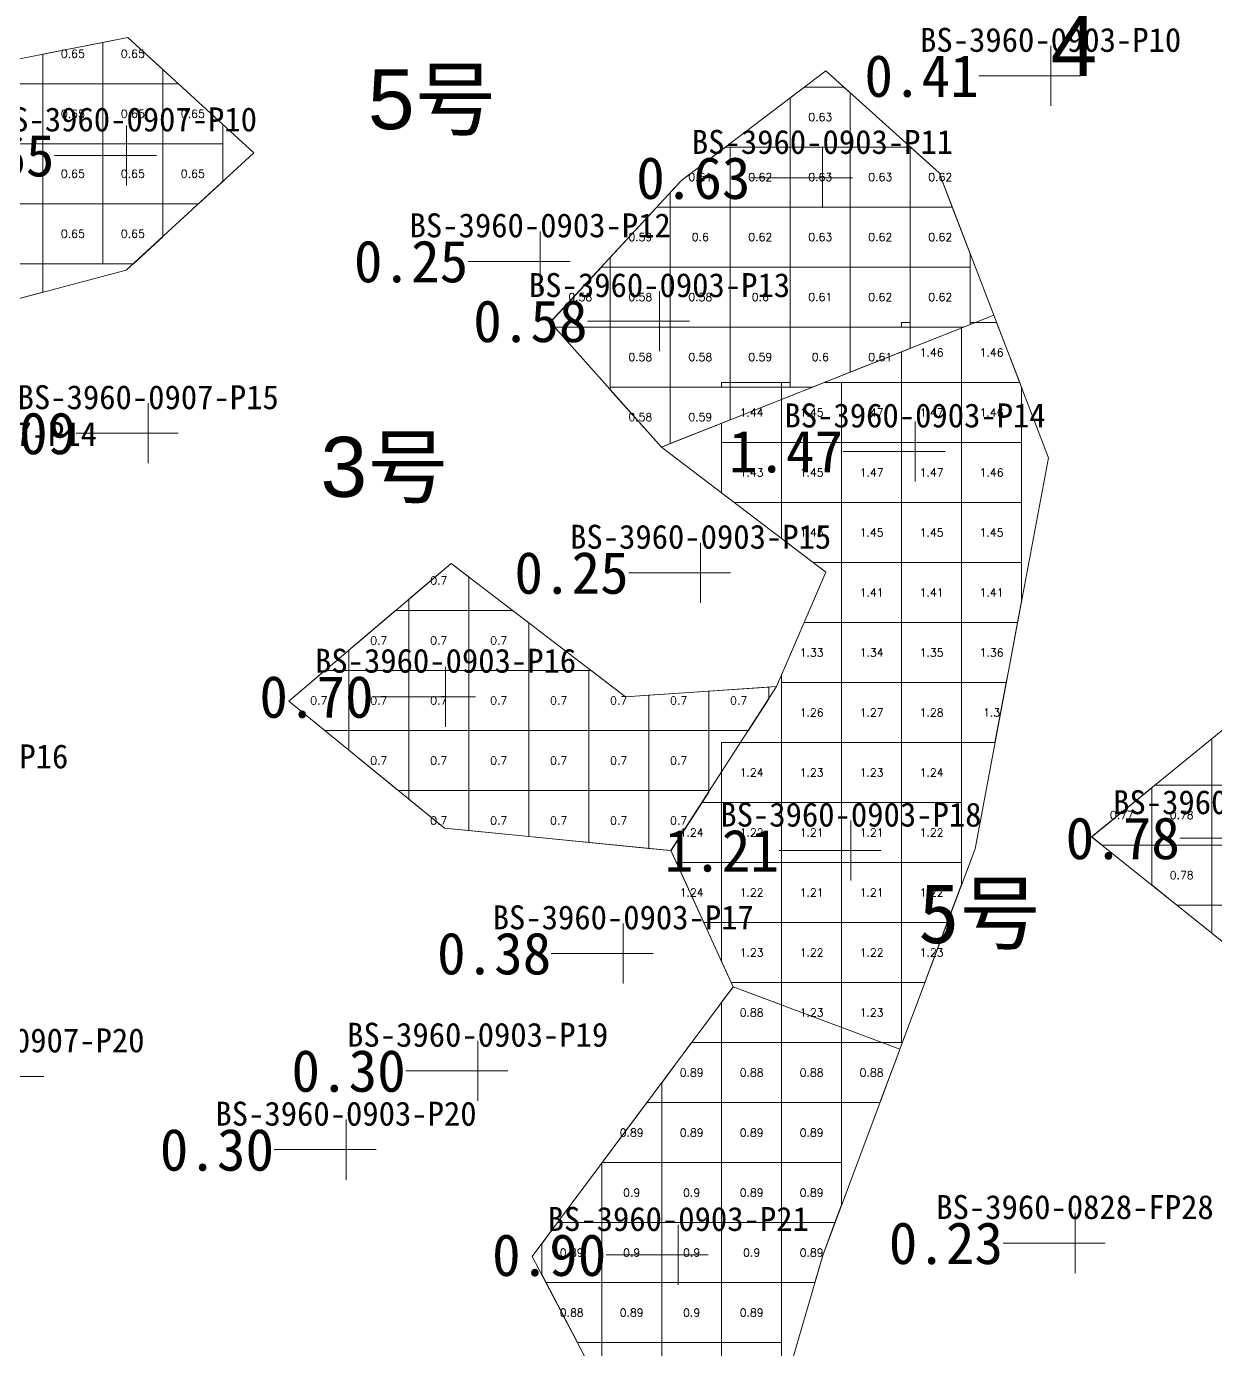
# Model space of a CAD drawing. Header units: inches. Extents: x 469941 to 470089, y 4349675 to 4349818.
# Drawn here: x 470029.56 to 470049.39, y 4349715.73 to 4349737.78 of the extents above; entities that cross this region are included whole.
import ezdxf
from ezdxf.enums import TextEntityAlignment as Align

# ---------------------------------------------------------------- set-up
doc = ezdxf.new("R2010")
doc.units = ezdxf.units.IN
doc.header["$MEASUREMENT"] = 0
for name, color, linetype, lineweight in [('0.500-1.000', 7, 'Continuous', 0), ('1.000-1.500', 7, 'Continuous', 0), ('孔口文字', 7, 'Continuous', 0), ('点', 7, 'Continuous', 0), ('爆区方格网', 7, 'Continuous', 0), ('线条', 7, 'Continuous', 0), ('钻孔', 7, 'Continuous', 0)]:
    doc.layers.add(name, color=color, linetype=linetype, lineweight=lineweight)
doc.styles.add('3dmine_textStyle_1', font='txt.shx', dxfattribs={"height": 1, "bigfont": 'gbcbig.shx'})
doc.styles.add('3dmine_textStyle_2', font='arial.ttf', dxfattribs={"height": 1})
doc.styles.add('3dmine_textStyle_3', font='宋体.ttf', dxfattribs={"height": 1})
doc.styles.add('3dmine_textStyle_4', font='simsunb.ttf', dxfattribs={"height": 1})

msp = doc.modelspace()

# ---------------------------------------------------------------- hatches: boundary and pattern name
at = {"layer": '钻孔', "linetype": 'Continuous', "lineweight": 0, "true_color": 0x808080, "extrusion": (0, 1, 0)}
for points in [[(-470047.637, 3949.696), (-470046.637, 3949.696), (-470046.637, 3960.696), (-470047.637, 3960.696)], [(-470039.127, 3949.751), (-470038.127, 3949.751), (-470038.127, 3960.751), (-470039.127, 3960.751)], [(-470032.592, 3949.655), (-470031.592, 3949.655), (-470031.592, 3960.655), (-470032.592, 3960.655)], [(-470041.802, 3949.929), (-470040.802, 3949.929), (-470040.802, 3960.929), (-470041.802, 3960.929)], [(-470040.512, 3949.94), (-470039.512, 3949.94), (-470039.512, 3960.94), (-470040.512, 3960.94)], [(-470030.354, 3950.284), (-470029.354, 3950.284), (-470029.354, 3960.284), (-470030.354, 3960.284)], [(-470038.085, 3949.699), (-470037.085, 3949.699), (-470037.085, 3960.699), (-470038.085, 3960.699)], [(-470035.89, 3949.824), (-470034.89, 3949.824), (-470034.89, 3960.824), (-470035.89, 3960.824)], [(-470048.043, 3949.508), (-470047.043, 3949.508), (-470047.043, 3960.508), (-470048.043, 3960.508)]]:
    msp.add_hatch(color=8, dxfattribs=at).paths.add_polyline_path(points, flags=0)
at = {"layer": '钻孔', "linetype": 'Continuous', "lineweight": 0, "true_color": 0x00ffff, "extrusion": (0, 1, 0)}
for points in [[(-470032.229, 3950.064), (-470031.229, 3950.064), (-470031.229, 3961.064), (-470032.229, 3961.064)], [(-470043.833, 3949.847), (-470042.833, 3949.847), (-470042.833, 3960.847), (-470043.833, 3960.847)], [(-470041.116, 3949.875), (-470040.116, 3949.875), (-470040.116, 3960.875), (-470041.116, 3960.875)], [(-470037.55, 3949.903), (-470036.55, 3949.903), (-470036.55, 3960.903), (-470037.55, 3960.903)], [(-470041.429, 3949.942), (-470040.429, 3949.942), (-470040.429, 3960.942), (-470041.429, 3960.942)]]:
    msp.add_hatch(color=4, dxfattribs=at).paths.add_polyline_path(points, flags=0)
at = {"layer": '钻孔', "linetype": 'Continuous', "lineweight": 0, "true_color": 0x0000ff, "extrusion": (0, 1, 0)}
for points in [[(-470045.377, 3949.969), (-470044.377, 3949.969), (-470044.377, 3960.969), (-470045.377, 3960.969)], [(-470044.307, 3949.734), (-470043.307, 3949.734), (-470043.307, 3960.734), (-470044.307, 3960.734)]]:
    msp.add_hatch(color=5, dxfattribs=at).paths.add_polyline_path(points, flags=0)

# ---------------------------------------------------------------- linework, layer by layer
at = {"layer": '0.500-1.000', "color": 4, "linetype": 'Continuous', "lineweight": 0, "true_color": 0x00ffff}
for points in [[(470033.355, 4349735.675), (470031.226, 4349733.718), (470028.814, 4349733.083), (470026.366, 4349736.637), (470031.254, 4349737.598), (470033.355, 4349735.675)], [(470044.776, 4349735.344), (470045.689, 4349732.969), (470043.277, 4349732.012), (470042.918, 4349731.87), (470040.148, 4349730.771), (470038.295, 4349732.851), (470040.473, 4349735.204), (470040.488, 4349735.221), (470042.888, 4349737.042), (470044.776, 4349735.344)], [(470063.26, 4349726.234), (470059.847, 4349725.264), (470055.436, 4349724.034), (470055.349, 4349724.01), (470049.988, 4349722.137), (470047.32, 4349724.278), (470049.955, 4349726.426), (470052.534, 4349726.402), (470055.225, 4349724.723), (470055.344, 4349724.648), (470056.857, 4349727.106), (470059.05, 4349729.187), (470062.048, 4349728.072), (470063.519, 4349729.254), (470063.26, 4349726.234)], [(470039.55, 4349726.611), (470042.068, 4349726.779), (470040.307, 4349724.047), (470036.529, 4349724.421), (470033.935, 4349726.538), (470036.64, 4349728.833), (470039.55, 4349726.611)], [(470044.124, 4349720.737), (470044.106, 4349720.688), (470042.836, 4349717.298), (470041.931, 4349714.192), (470041.723, 4349713.477), (470041.026, 4349711.087), (470040.684, 4349707.649), (470040.684, 4349707.649), (470040.595, 4349706.764), (470037.598, 4349704.846), (470035.784, 4349705.893), (470033.151, 4349708.835), (470035.111, 4349711.7), (470035.289, 4349711.96), (470036.397, 4349712.772), (470039.049, 4349714.69), (470039.273, 4349714.852), (470037.995, 4349717.283), (470041.344, 4349721.778), (470044.124, 4349720.737)]]:
    msp.add_lwpolyline(points, dxfattribs=at)
at = {"layer": '1.000-1.500', "color": 5, "linetype": 'Continuous', "lineweight": 0, "true_color": 0x0000ff}
msp.add_lwpolyline([(470046.602, 4349730.595), (470045.932, 4349727.037), (470045.376, 4349724.078), (470044.124, 4349720.737), (470041.344, 4349721.778), (470040.307, 4349724.047), (470042.068, 4349726.779), (470042.421, 4349727.602), (470042.887, 4349728.688), (470040.148, 4349730.771), (470045.689, 4349732.969), (470046.602, 4349730.595)], dxfattribs=at)
at = {"layer": '点', "color": 138, "linetype": 'Continuous', "lineweight": 0, "true_color": 0x004c4c}
for points, elevation in [([(470046.637, 4349736.458), (470046.637, 4349737.458)], 3960.696), ([(470047.137, 4349736.958), (470046.137, 4349736.958)], 3960.696), ([(470031.229, 4349735.132), (470031.229, 4349736.132)], 3961.064), ([(470031.729, 4349735.632), (470030.729, 4349735.632)], 3961.064), ([(470042.833, 4349734.757), (470042.833, 4349735.757)], 3960.847), ([(470043.333, 4349735.257), (470042.333, 4349735.257)], 3960.847), ([(470038.127, 4349733.367), (470038.127, 4349734.367)], 3960.751), ([(470038.627, 4349733.867), (470037.627, 4349733.867)], 3960.751), ([(470040.116, 4349732.371), (470040.116, 4349733.371)], 3960.875), ([(470040.616, 4349732.871), (470039.616, 4349732.871)], 3960.875), ([(470031.592, 4349730.503), (470031.592, 4349731.503)], 3960.655), ([(470032.092, 4349731.003), (470031.092, 4349731.003)], 3960.655), ([(470044.377, 4349730.199), (470044.377, 4349731.199)], 3960.969), ([(470044.877, 4349730.699), (470043.877, 4349730.699)], 3960.969), ([(470040.802, 4349728.177), (470040.802, 4349729.177)], 3960.929), ([(470041.302, 4349728.677), (470040.302, 4349728.677)], 3960.929), ([(470036.55, 4349726.111), (470036.55, 4349727.111)], 3960.903), ([(470037.05, 4349726.611), (470036.05, 4349726.611)], 3960.903), ([(470043.307, 4349723.547), (470043.307, 4349724.547)], 3960.734), ([(470043.807, 4349724.047), (470042.807, 4349724.047)], 3960.734), ([(470039.512, 4349721.834), (470039.512, 4349722.834)], 3960.94), ([(470040.012, 4349722.334), (470039.012, 4349722.334)], 3960.94), ([(470037.085, 4349719.878), (470037.085, 4349720.878)], 3960.699), ([(470029.854, 4349720.285), (470028.854, 4349720.285)], 3960.284), ([(470037.585, 4349720.378), (470036.585, 4349720.378)], 3960.699), ([(470034.89, 4349718.563), (470034.89, 4349719.563)], 3960.824), ([(470035.39, 4349719.063), (470034.39, 4349719.063)], 3960.824), ([(470047.043, 4349717.007), (470047.043, 4349718.007)], 3960.508), ([(470040.429, 4349716.808), (470040.429, 4349717.808)], 3960.942), ([(470047.543, 4349717.507), (470046.543, 4349717.507)], 3960.508), ([(470040.929, 4349717.308), (470039.929, 4349717.308)], 3960.942)]:
    msp.add_lwpolyline(points, dxfattribs=dict(at, elevation=elevation))
at = {"layer": '爆区方格网', "color": 4, "linetype": 'Continuous', "lineweight": 0, "true_color": 0x00ffff}
for points, elevation in [([(470030.836, 4349736.827), (470029.836, 4349736.827), (470029.836, 4349737.319), (470030.836, 4349737.516), (470030.836, 4349736.827)], 3961.064), ([(470031.836, 4349737.065), (470031.836, 4349736.827), (470030.836, 4349736.827), (470030.836, 4349737.516), (470031.254, 4349737.598), (470031.836, 4349737.065)], 3961.064), ([(470029.836, 4349735.827), (470028.836, 4349735.827), (470028.836, 4349736.827), (470029.836, 4349736.827), (470029.836, 4349735.827)], 3961.064), ([(470030.836, 4349735.827), (470029.836, 4349735.827), (470029.836, 4349736.827), (470030.836, 4349736.827), (470030.836, 4349735.827)], 3961.064), ([(470031.836, 4349735.827), (470030.836, 4349735.827), (470030.836, 4349736.827), (470031.836, 4349736.827), (470031.836, 4349735.827)], 3961.064), ([(470032.836, 4349736.149), (470032.836, 4349735.827), (470031.836, 4349735.827), (470031.836, 4349736.827), (470032.096, 4349736.827), (470032.836, 4349736.149)], 3961.064), ([(470043.296, 4349736.675), (470043.296, 4349735.772), (470042.296, 4349735.772), (470042.296, 4349736.593), (470042.532, 4349736.772), (470043.189, 4349736.772), (470043.296, 4349736.675)], 3960.875), ([(470029.836, 4349734.827), (470028.836, 4349734.827), (470028.836, 4349735.827), (470029.836, 4349735.827), (470029.836, 4349734.827)], 3961.064), ([(470030.836, 4349734.827), (470029.836, 4349734.827), (470029.836, 4349735.827), (470030.836, 4349735.827), (470030.836, 4349734.827)], 3961.064), ([(470031.836, 4349734.827), (470030.836, 4349734.827), (470030.836, 4349735.827), (470031.836, 4349735.827), (470031.836, 4349734.827)], 3961.064), ([(470032.836, 4349735.198), (470032.433, 4349734.827), (470031.836, 4349734.827), (470031.836, 4349735.827), (470032.836, 4349735.827), (470032.836, 4349735.198)], 3961.064), ([(470041.296, 4349734.772), (470040.296, 4349734.772), (470040.296, 4349735.013), (470040.473, 4349735.204), (470040.488, 4349735.221), (470041.214, 4349735.772), (470041.296, 4349735.772), (470041.296, 4349734.772)], 3960.875), ([(470042.296, 4349734.772), (470041.296, 4349734.772), (470041.296, 4349735.772), (470042.296, 4349735.772), (470042.296, 4349734.772)], 3960.875), ([(470043.296, 4349734.772), (470042.296, 4349734.772), (470042.296, 4349735.772), (470043.296, 4349735.772), (470043.296, 4349734.772)], 3960.875), ([(470044.296, 4349734.772), (470043.296, 4349734.772), (470043.296, 4349735.772), (470044.296, 4349735.772), (470044.296, 4349734.772)], 3960.875), ([(470044.776, 4349735.344), (470044.996, 4349734.772), (470044.296, 4349734.772), (470044.296, 4349735.772), (470044.301, 4349735.772), (470044.776, 4349735.344)], 3960.875), ([(470029.836, 4349733.827), (470028.836, 4349733.827), (470028.836, 4349734.827), (470029.836, 4349734.827), (470029.836, 4349733.827)], 3961.064), ([(470030.836, 4349733.827), (470029.836, 4349733.827), (470029.836, 4349734.827), (470030.836, 4349734.827), (470030.836, 4349733.827)], 3961.064), ([(470031.836, 4349734.278), (470031.345, 4349733.827), (470030.836, 4349733.827), (470030.836, 4349734.827), (470031.836, 4349734.827), (470031.836, 4349734.278)], 3961.064), ([(470040.296, 4349733.772), (470039.296, 4349733.772), (470039.296, 4349733.932), (470040.073, 4349734.772), (470040.296, 4349734.772), (470040.296, 4349733.772)], 3960.875), ([(470041.296, 4349733.772), (470040.296, 4349733.772), (470040.296, 4349734.772), (470041.296, 4349734.772), (470041.296, 4349733.772)], 3960.875), ([(470042.296, 4349733.772), (470041.296, 4349733.772), (470041.296, 4349734.772), (470042.296, 4349734.772), (470042.296, 4349733.772)], 3960.875), ([(470043.296, 4349733.772), (470042.296, 4349733.772), (470042.296, 4349734.772), (470043.296, 4349734.772), (470043.296, 4349733.772)], 3960.875), ([(470044.296, 4349733.772), (470043.296, 4349733.772), (470043.296, 4349734.772), (470044.296, 4349734.772), (470044.296, 4349733.772)], 3960.875), ([(470045.296, 4349733.991), (470045.296, 4349733.772), (470044.296, 4349733.772), (470044.296, 4349734.772), (470044.996, 4349734.772), (470045.296, 4349733.991)], 3960.875), ([(470029.836, 4349733.352), (470028.836, 4349733.089), (470028.836, 4349733.827), (470029.836, 4349733.827), (470029.836, 4349733.352)], 3961.064), ([(470039.296, 4349732.772), (470038.366, 4349732.772), (470038.296, 4349732.849), (470038.296, 4349732.852), (470039.148, 4349733.772), (470039.296, 4349733.772), (470039.296, 4349732.772)], 3960.875), ([(470040.296, 4349732.772), (470039.296, 4349732.772), (470039.296, 4349733.772), (470040.296, 4349733.772), (470040.296, 4349732.772)], 3960.875), ([(470041.296, 4349732.772), (470040.296, 4349732.772), (470040.296, 4349733.772), (470041.296, 4349733.772), (470041.296, 4349732.772)], 3960.875), ([(470042.296, 4349732.772), (470041.296, 4349732.772), (470041.296, 4349733.772), (470042.296, 4349733.772), (470042.296, 4349732.772)], 3960.875), ([(470043.296, 4349732.772), (470042.296, 4349732.772), (470042.296, 4349733.772), (470043.296, 4349733.772), (470043.296, 4349732.772)], 3960.875), ([(470044.296, 4349732.772), (470043.296, 4349732.772), (470043.296, 4349733.772), (470044.296, 4349733.772), (470044.296, 4349732.772)], 3960.875), ([(470045.296, 4349732.813), (470045.191, 4349732.772), (470044.296, 4349732.772), (470044.296, 4349733.772), (470045.296, 4349733.772), (470045.296, 4349732.813)], 3960.875), ([(470040.296, 4349731.772), (470039.296, 4349731.772), (470039.296, 4349732.772), (470040.296, 4349732.772), (470040.296, 4349731.772)], 3960.875), ([(470041.296, 4349731.772), (470040.296, 4349731.772), (470040.296, 4349732.772), (470041.296, 4349732.772), (470041.296, 4349731.772)], 3960.875), ([(470042.296, 4349731.772), (470041.296, 4349731.772), (470041.296, 4349732.772), (470042.296, 4349732.772), (470042.296, 4349731.772)], 3960.875), ([(470043.296, 4349732.02), (470043.277, 4349732.012), (470042.918, 4349731.87), (470042.671, 4349731.772), (470042.296, 4349731.772), (470042.296, 4349732.772), (470043.296, 4349732.772), (470043.296, 4349732.02)], 3960.875), ([(470044.296, 4349732.417), (470043.296, 4349732.02), (470043.296, 4349732.772), (470044.296, 4349732.772), (470044.296, 4349732.417)], 3960.875), ([(470040.296, 4349730.829), (470040.15, 4349730.772), (470040.147, 4349730.772), (470039.296, 4349731.727), (470039.296, 4349731.772), (470040.296, 4349731.772), (470040.296, 4349730.829)], 3960.875), ([(470041.296, 4349731.226), (470040.296, 4349730.829), (470040.296, 4349731.772), (470041.296, 4349731.772), (470041.296, 4349731.226)], 3960.875), ([(470036.936, 4349728.607), (470036.936, 4349728.048), (470035.936, 4349728.048), (470035.936, 4349728.236), (470036.64, 4349728.833), (470036.936, 4349728.607)], 3960.903), ([(470035.936, 4349727.048), (470034.936, 4349727.048), (470034.936, 4349727.387), (470035.715, 4349728.048), (470035.936, 4349728.048), (470035.936, 4349727.048)], 3960.903), ([(470036.936, 4349727.048), (470035.936, 4349727.048), (470035.936, 4349728.048), (470036.936, 4349728.048), (470036.936, 4349727.048)], 3960.903), ([(470037.936, 4349727.843), (470037.936, 4349727.048), (470036.936, 4349727.048), (470036.936, 4349728.048), (470037.668, 4349728.048), (470037.936, 4349727.843)], 3960.903), ([(470034.936, 4349726.048), (470034.536, 4349726.048), (470033.936, 4349726.537), (470033.936, 4349726.539), (470034.536, 4349727.048), (470034.936, 4349727.048), (470034.936, 4349726.048)], 3960.903), ([(470035.936, 4349726.048), (470034.936, 4349726.048), (470034.936, 4349727.048), (470035.936, 4349727.048), (470035.936, 4349726.048)], 3960.903), ([(470036.936, 4349726.048), (470035.936, 4349726.048), (470035.936, 4349727.048), (470036.936, 4349727.048), (470036.936, 4349726.048)], 3960.903), ([(470037.936, 4349726.048), (470036.936, 4349726.048), (470036.936, 4349727.048), (470037.936, 4349727.048), (470037.936, 4349726.048)], 3960.903), ([(470038.936, 4349726.048), (470037.936, 4349726.048), (470037.936, 4349727.048), (470038.936, 4349727.048), (470038.936, 4349726.048)], 3960.903), ([(470039.55, 4349726.611), (470039.936, 4349726.637), (470039.936, 4349726.048), (470038.936, 4349726.048), (470038.936, 4349727.048), (470038.978, 4349727.048), (470039.55, 4349726.611)], 3960.903), ([(470040.936, 4349726.048), (470039.936, 4349726.048), (470039.936, 4349726.637), (470040.936, 4349726.704), (470040.936, 4349726.048)], 3960.903), ([(470041.936, 4349726.575), (470041.597, 4349726.048), (470040.936, 4349726.048), (470040.936, 4349726.704), (470041.936, 4349726.77), (470041.936, 4349726.575)], 3960.903), ([(470050.321, 4349725.138), (470049.321, 4349725.138), (470049.321, 4349725.909), (470049.602, 4349726.138), (470050.321, 4349726.138), (470050.321, 4349725.138)], 3960.486), ([(470035.936, 4349725.048), (470035.761, 4349725.048), (470034.936, 4349725.721), (470034.936, 4349726.048), (470035.936, 4349726.048), (470035.936, 4349725.048)], 3960.903), ([(470036.936, 4349725.048), (470035.936, 4349725.048), (470035.936, 4349726.048), (470036.936, 4349726.048), (470036.936, 4349725.048)], 3960.903), ([(470037.936, 4349725.048), (470036.936, 4349725.048), (470036.936, 4349726.048), (470037.936, 4349726.048), (470037.936, 4349725.048)], 3960.903), ([(470038.936, 4349725.048), (470037.936, 4349725.048), (470037.936, 4349726.048), (470038.936, 4349726.048), (470038.936, 4349725.048)], 3960.903), ([(470039.936, 4349725.048), (470038.936, 4349725.048), (470038.936, 4349726.048), (470039.936, 4349726.048), (470039.936, 4349725.048)], 3960.903), ([(470040.936, 4349725.048), (470039.936, 4349725.048), (470039.936, 4349726.048), (470040.936, 4349726.048), (470040.936, 4349725.048)], 3960.903), ([(470036.936, 4349724.381), (470036.529, 4349724.421), (470035.936, 4349724.905), (470035.936, 4349725.048), (470036.936, 4349725.048), (470036.936, 4349724.381)], 3960.903), ([(470037.936, 4349724.282), (470036.936, 4349724.381), (470036.936, 4349725.048), (470037.936, 4349725.048), (470037.936, 4349724.282)], 3960.903), ([(470038.936, 4349724.183), (470037.936, 4349724.282), (470037.936, 4349725.048), (470038.936, 4349725.048), (470038.936, 4349724.183)], 3960.903), ([(470039.936, 4349724.084), (470038.936, 4349724.183), (470038.936, 4349725.048), (470039.936, 4349725.048), (470039.936, 4349724.084)], 3960.903), ([(470040.936, 4349725.023), (470040.308, 4349724.048), (470040.297, 4349724.048), (470039.936, 4349724.084), (470039.936, 4349725.048), (470040.936, 4349725.048), (470040.936, 4349725.023)], 3960.903), ([(470048.321, 4349724.138), (470047.496, 4349724.138), (470047.321, 4349724.278), (470047.321, 4349724.279), (470048.321, 4349725.094), (470048.321, 4349724.138)], 3960.486), ([(470049.321, 4349724.138), (470048.321, 4349724.138), (470048.321, 4349725.094), (470048.375, 4349725.138), (470049.321, 4349725.138), (470049.321, 4349724.138)], 3960.486), ([(470050.321, 4349724.138), (470049.321, 4349724.138), (470049.321, 4349725.138), (470050.321, 4349725.138), (470050.321, 4349724.138)], 3960.486), ([(470049.321, 4349723.138), (470048.741, 4349723.138), (470048.321, 4349723.475), (470048.321, 4349724.138), (470049.321, 4349724.138), (470049.321, 4349723.138)], 3960.486), ([(470050.321, 4349723.138), (470049.321, 4349723.138), (470049.321, 4349724.138), (470050.321, 4349724.138), (470050.321, 4349723.138)], 3960.486), ([(470050.321, 4349722.253), (470049.991, 4349722.138), (470049.987, 4349722.138), (470049.321, 4349722.672), (470049.321, 4349723.138), (470050.321, 4349723.138), (470050.321, 4349722.253)], 3960.486), ([(470042.152, 4349721.476), (470042.152, 4349720.847), (470041.152, 4349720.847), (470041.152, 4349721.519), (470041.344, 4349721.778), (470042.152, 4349721.476)], 3960.664), ([(470041.152, 4349719.847), (470040.152, 4349719.847), (470040.152, 4349720.177), (470040.65, 4349720.847), (470041.152, 4349720.847), (470041.152, 4349719.847)], 3960.664), ([(470042.152, 4349719.847), (470041.152, 4349719.847), (470041.152, 4349720.847), (470042.152, 4349720.847), (470042.152, 4349719.847)], 3960.664), ([(470043.152, 4349719.847), (470042.152, 4349719.847), (470042.152, 4349720.847), (470043.152, 4349720.847), (470043.152, 4349719.847)], 3960.664), ([(470044.124, 4349720.737), (470044.106, 4349720.688), (470043.79, 4349719.847), (470043.152, 4349719.847), (470043.152, 4349720.847), (470043.83, 4349720.847), (470044.124, 4349720.737)], 3960.664), ([(470040.152, 4349718.847), (470039.16, 4349718.847), (470039.905, 4349719.847), (470040.152, 4349719.847), (470040.152, 4349718.847)], 3960.664), ([(470041.152, 4349718.847), (470040.152, 4349718.847), (470040.152, 4349719.847), (470041.152, 4349719.847), (470041.152, 4349718.847)], 3960.664), ([(470042.152, 4349718.847), (470041.152, 4349718.847), (470041.152, 4349719.847), (470042.152, 4349719.847), (470042.152, 4349718.847)], 3960.664), ([(470043.152, 4349718.847), (470042.152, 4349718.847), (470042.152, 4349719.847), (470043.152, 4349719.847), (470043.152, 4349718.847)], 3960.664), ([(470040.152, 4349717.847), (470039.152, 4349717.847), (470039.152, 4349718.835), (470039.16, 4349718.847), (470040.152, 4349718.847), (470040.152, 4349717.847)], 3960.664), ([(470041.152, 4349717.847), (470040.152, 4349717.847), (470040.152, 4349718.847), (470041.152, 4349718.847), (470041.152, 4349717.847)], 3960.664), ([(470042.152, 4349717.847), (470041.152, 4349717.847), (470041.152, 4349718.847), (470042.152, 4349718.847), (470042.152, 4349717.847)], 3960.664), ([(470043.152, 4349718.141), (470043.041, 4349717.847), (470042.152, 4349717.847), (470042.152, 4349718.847), (470043.152, 4349718.847), (470043.152, 4349718.141)], 3960.664), ([(470039.152, 4349716.847), (470038.225, 4349716.847), (470038.152, 4349716.986), (470038.152, 4349717.493), (470038.415, 4349717.847), (470039.152, 4349717.847), (470039.152, 4349716.847)], 3960.664), ([(470040.152, 4349716.847), (470039.152, 4349716.847), (470039.152, 4349717.847), (470040.152, 4349717.847), (470040.152, 4349716.847)], 3960.664), ([(470041.152, 4349716.847), (470040.152, 4349716.847), (470040.152, 4349717.847), (470041.152, 4349717.847), (470041.152, 4349716.847)], 3960.664), ([(470042.152, 4349716.847), (470041.152, 4349716.847), (470041.152, 4349717.847), (470042.152, 4349717.847), (470042.152, 4349716.847)], 3960.664), ([(470042.836, 4349717.298), (470042.704, 4349716.847), (470042.152, 4349716.847), (470042.152, 4349717.847), (470043.041, 4349717.847), (470042.836, 4349717.298)], 3960.664), ([(470039.152, 4349715.847), (470038.75, 4349715.847), (470038.225, 4349716.847), (470039.152, 4349716.847), (470039.152, 4349715.847)], 3960.664), ([(470040.152, 4349715.847), (470039.152, 4349715.847), (470039.152, 4349716.847), (470040.152, 4349716.847), (470040.152, 4349715.847)], 3960.664), ([(470041.152, 4349715.847), (470040.152, 4349715.847), (470040.152, 4349716.847), (470041.152, 4349716.847), (470041.152, 4349715.847)], 3960.664), ([(470042.152, 4349715.847), (470041.152, 4349715.847), (470041.152, 4349716.847), (470042.152, 4349716.847), (470042.152, 4349715.847)], 3960.664), ([(470040.152, 4349714.847), (470039.266, 4349714.847), (470039.273, 4349714.852), (470039.152, 4349715.082), (470039.152, 4349715.847), (470040.152, 4349715.847), (470040.152, 4349714.847)], 3960.664), ([(470041.152, 4349714.847), (470040.152, 4349714.847), (470040.152, 4349715.847), (470041.152, 4349715.847), (470041.152, 4349714.847)], 3960.664), ([(470042.152, 4349714.95), (470042.122, 4349714.847), (470041.152, 4349714.847), (470041.152, 4349715.847), (470042.152, 4349715.847), (470042.152, 4349714.95)], 3960.664)]:
    msp.add_lwpolyline(points, dxfattribs=dict(at, elevation=elevation))
at = {"layer": '爆区方格网', "color": 5, "linetype": 'Continuous', "lineweight": 0, "true_color": 0x0000ff, "elevation": 3960.734}
for points in [[(470044.296, 4349732.772), (470045.152, 4349732.772), (470045.152, 4349731.847), (470044.152, 4349731.847), (470044.152, 4349732.359), (470044.296, 4349732.417), (470044.296, 4349732.772), (470044.152, 4349732.772), (470044.152, 4349732.847), (470044.296, 4349732.847), (470044.296, 4349732.772)], [(470046.121, 4349731.847), (470045.152, 4349731.847), (470045.152, 4349732.772), (470045.191, 4349732.772), (470045.38, 4349732.847), (470045.736, 4349732.847), (470046.121, 4349731.847)], [(470045.296, 4349732.813), (470045.296, 4349732.847), (470045.38, 4349732.847), (470045.296, 4349732.813)], [(470045.296, 4349732.813), (470045.296, 4349732.813), (470045.296, 4349732.813), (470045.296, 4349732.813)], [(470042.152, 4349730.847), (470041.152, 4349730.847), (470041.152, 4349731.169), (470041.296, 4349731.226), (470041.296, 4349731.226), (470041.296, 4349731.772), (470041.152, 4349731.772), (470041.152, 4349731.847), (470042.152, 4349731.847), (470042.152, 4349730.847)], [(470043.152, 4349730.847), (470042.152, 4349730.847), (470042.152, 4349731.847), (470042.296, 4349731.847), (470042.296, 4349731.772), (470042.671, 4349731.772), (470042.86, 4349731.847), (470043.152, 4349731.847), (470043.152, 4349730.847)], [(470044.152, 4349730.847), (470043.152, 4349730.847), (470043.152, 4349731.847), (470044.152, 4349731.847), (470044.152, 4349730.847)], [(470045.152, 4349730.847), (470044.152, 4349730.847), (470044.152, 4349731.847), (470045.152, 4349731.847), (470045.152, 4349730.847)], [(470046.152, 4349731.766), (470046.152, 4349730.847), (470045.152, 4349730.847), (470045.152, 4349731.847), (470046.121, 4349731.847), (470046.152, 4349731.766)], [(470042.152, 4349729.847), (470041.363, 4349729.847), (470041.152, 4349730.008), (470041.152, 4349730.847), (470042.152, 4349730.847), (470042.152, 4349729.847)], [(470043.152, 4349729.847), (470042.152, 4349729.847), (470042.152, 4349730.847), (470043.152, 4349730.847), (470043.152, 4349729.847)], [(470044.152, 4349729.847), (470043.152, 4349729.847), (470043.152, 4349730.847), (470044.152, 4349730.847), (470044.152, 4349729.847)], [(470045.152, 4349729.847), (470044.152, 4349729.847), (470044.152, 4349730.847), (470045.152, 4349730.847), (470045.152, 4349729.847)], [(470046.152, 4349729.847), (470045.152, 4349729.847), (470045.152, 4349730.847), (470046.152, 4349730.847), (470046.152, 4349729.847)], [(470043.152, 4349728.847), (470042.679, 4349728.847), (470042.152, 4349729.247), (470042.152, 4349729.847), (470043.152, 4349729.847), (470043.152, 4349728.847)], [(470044.152, 4349728.847), (470043.152, 4349728.847), (470043.152, 4349729.847), (470044.152, 4349729.847), (470044.152, 4349728.847)], [(470045.152, 4349728.847), (470044.152, 4349728.847), (470044.152, 4349729.847), (470045.152, 4349729.847), (470045.152, 4349728.847)], [(470046.152, 4349728.847), (470045.152, 4349728.847), (470045.152, 4349729.847), (470046.152, 4349729.847), (470046.152, 4349728.847)], [(470044.152, 4349727.847), (470043.152, 4349727.847), (470043.152, 4349728.847), (470044.152, 4349728.847), (470044.152, 4349727.847)], [(470045.152, 4349727.847), (470044.152, 4349727.847), (470044.152, 4349728.847), (470045.152, 4349728.847), (470045.152, 4349727.847)], [(470046.152, 4349728.202), (470046.085, 4349727.847), (470045.152, 4349727.847), (470045.152, 4349728.847), (470046.152, 4349728.847), (470046.152, 4349728.202)], [(470043.152, 4349726.847), (470042.152, 4349726.847), (470042.152, 4349726.974), (470042.421, 4349727.602), (470042.526, 4349727.847), (470043.152, 4349727.847), (470043.152, 4349726.847)], [(470044.152, 4349726.847), (470043.152, 4349726.847), (470043.152, 4349727.847), (470044.152, 4349727.847), (470044.152, 4349726.847)], [(470045.152, 4349726.847), (470044.152, 4349726.847), (470044.152, 4349727.847), (470045.152, 4349727.847), (470045.152, 4349726.847)], [(470045.932, 4349727.037), (470045.897, 4349726.847), (470045.152, 4349726.847), (470045.152, 4349727.847), (470046.085, 4349727.847), (470045.932, 4349727.037)], [(470043.152, 4349725.847), (470042.152, 4349725.847), (470042.152, 4349726.847), (470043.152, 4349726.847), (470043.152, 4349725.847)], [(470044.152, 4349725.847), (470043.152, 4349725.847), (470043.152, 4349726.847), (470044.152, 4349726.847), (470044.152, 4349725.847)], [(470045.152, 4349725.847), (470044.152, 4349725.847), (470044.152, 4349726.847), (470045.152, 4349726.847), (470045.152, 4349725.847)], [(470045.708, 4349725.847), (470045.152, 4349725.847), (470045.152, 4349726.847), (470045.897, 4349726.847), (470045.708, 4349725.847)], [(470042.152, 4349724.847), (470041.152, 4349724.847), (470041.152, 4349725.847), (470042.152, 4349725.847), (470042.152, 4349724.847)], [(470043.152, 4349724.847), (470042.152, 4349724.847), (470042.152, 4349725.847), (470043.152, 4349725.847), (470043.152, 4349724.847)], [(470044.152, 4349724.847), (470043.152, 4349724.847), (470043.152, 4349725.847), (470044.152, 4349725.847), (470044.152, 4349724.847)], [(470045.152, 4349724.847), (470044.152, 4349724.847), (470044.152, 4349725.847), (470045.152, 4349725.847), (470045.152, 4349724.847)], [(470041.152, 4349723.847), (470040.399, 4349723.847), (470040.307, 4349724.047), (470040.297, 4349724.048), (470040.308, 4349724.048), (470040.822, 4349724.847), (470041.152, 4349724.847), (470041.152, 4349723.847)], [(470042.152, 4349723.847), (470041.152, 4349723.847), (470041.152, 4349724.847), (470042.152, 4349724.847), (470042.152, 4349723.847)], [(470043.152, 4349723.847), (470042.152, 4349723.847), (470042.152, 4349724.847), (470043.152, 4349724.847), (470043.152, 4349723.847)], [(470044.152, 4349723.847), (470043.152, 4349723.847), (470043.152, 4349724.847), (470044.152, 4349724.847), (470044.152, 4349723.847)], [(470045.152, 4349723.847), (470044.152, 4349723.847), (470044.152, 4349724.847), (470045.152, 4349724.847), (470045.152, 4349723.847)], [(470041.152, 4349722.847), (470040.856, 4349722.847), (470040.399, 4349723.847), (470041.152, 4349723.847), (470041.152, 4349722.847)], [(470042.152, 4349722.847), (470041.152, 4349722.847), (470041.152, 4349723.847), (470042.152, 4349723.847), (470042.152, 4349722.847)], [(470043.152, 4349722.847), (470042.152, 4349722.847), (470042.152, 4349723.847), (470043.152, 4349723.847), (470043.152, 4349722.847)], [(470044.152, 4349722.847), (470043.152, 4349722.847), (470043.152, 4349723.847), (470044.152, 4349723.847), (470044.152, 4349722.847)], [(470045.152, 4349723.48), (470044.914, 4349722.847), (470044.152, 4349722.847), (470044.152, 4349723.847), (470045.152, 4349723.847), (470045.152, 4349723.48)], [(470042.152, 4349721.847), (470041.313, 4349721.847), (470041.152, 4349722.2), (470041.152, 4349722.847), (470042.152, 4349722.847), (470042.152, 4349721.847)], [(470043.152, 4349721.847), (470042.152, 4349721.847), (470042.152, 4349722.847), (470043.152, 4349722.847), (470043.152, 4349721.847)], [(470044.152, 4349721.847), (470043.152, 4349721.847), (470043.152, 4349722.847), (470044.152, 4349722.847), (470044.152, 4349721.847)], [(470044.54, 4349721.847), (470044.152, 4349721.847), (470044.152, 4349722.847), (470044.914, 4349722.847), (470044.54, 4349721.847)], [(470043.152, 4349720.847), (470042.152, 4349720.847), (470042.152, 4349721.847), (470043.152, 4349721.847), (470043.152, 4349720.847)], [(470044.152, 4349720.847), (470043.152, 4349720.847), (470043.152, 4349721.847), (470044.152, 4349721.847), (470044.152, 4349720.847)]]:
    msp.add_lwpolyline(points, dxfattribs=at)
at = {"layer": '线条', "color": 138, "linetype": 'Continuous', "lineweight": 0, "true_color": 0x004c4c}
for points, elevation in [([(470046.637, 4349736.958), (470046.637, 4349736.958), (470046.637, 4349736.958)], 3960.696), ([(470031.229, 4349735.632), (470031.229, 4349735.632), (470031.229, 4349735.632)], 3961.064), ([(470042.833, 4349735.257), (470042.833, 4349735.257), (470042.833, 4349735.257)], 3960.847), ([(470038.127, 4349733.867), (470038.127, 4349733.867), (470038.127, 4349733.867)], 3960.751), ([(470040.116, 4349732.871), (470040.116, 4349732.871), (470040.116, 4349732.871)], 3960.875), ([(470031.592, 4349731.003), (470031.592, 4349731.003), (470031.592, 4349731.003)], 3960.655), ([(470044.377, 4349730.699), (470044.377, 4349730.699), (470044.377, 4349730.699)], 3960.969), ([(470040.802, 4349728.677), (470040.802, 4349728.677), (470040.802, 4349728.677)], 3960.929), ([(470036.55, 4349726.611), (470036.55, 4349726.611), (470036.55, 4349726.611)], 3960.903), ([(470043.307, 4349724.047), (470043.307, 4349724.047), (470043.307, 4349724.047)], 3960.734), ([(470039.512, 4349722.334), (470039.512, 4349722.334), (470039.512, 4349722.334)], 3960.94), ([(470037.085, 4349720.378), (470037.085, 4349720.378), (470037.085, 4349720.378)], 3960.699), ([(470034.89, 4349719.063), (470034.89, 4349719.063), (470034.89, 4349719.063)], 3960.824), ([(470047.043, 4349717.507), (470047.043, 4349717.507), (470047.043, 4349717.507)], 3960.508), ([(470040.429, 4349717.308), (470040.429, 4349717.308), (470040.429, 4349717.308)], 3960.942)]:
    msp.add_lwpolyline(points, dxfattribs=dict(at, elevation=elevation))
at = {"layer": '钻孔', "color": 8, "linetype": 'Continuous', "lineweight": 0, "true_color": 0x808080}
for points, elevation in [([(470046.637, 4349736.958), (470045.437, 4349736.958)], 3960.696), ([(470046.637, 4349736.958), (470045.437, 4349736.958)], 3949.696), ([(470038.127, 4349733.867), (470036.927, 4349733.867)], 3960.751), ([(470038.127, 4349733.867), (470036.927, 4349733.867)], 3949.751), ([(470031.592, 4349731.003), (470030.392, 4349731.003)], 3960.655), ([(470031.592, 4349731.003), (470030.392, 4349731.003)], 3949.655), ([(470040.802, 4349728.677), (470039.602, 4349728.677)], 3960.929), ([(470040.802, 4349728.677), (470039.602, 4349728.677)], 3949.929), ([(470039.512, 4349722.334), (470038.312, 4349722.334)], 3960.94), ([(470039.512, 4349722.334), (470038.312, 4349722.334)], 3949.94), ([(470037.085, 4349720.378), (470035.885, 4349720.378)], 3960.699), ([(470037.085, 4349720.378), (470035.885, 4349720.378)], 3949.699), ([(470034.89, 4349719.063), (470033.69, 4349719.063)], 3960.824), ([(470034.89, 4349719.063), (470033.69, 4349719.063)], 3949.824), ([(470047.043, 4349717.507), (470045.843, 4349717.507)], 3960.508), ([(470047.043, 4349717.507), (470045.843, 4349717.507)], 3949.508)]:
    msp.add_lwpolyline(points, dxfattribs=dict(at, elevation=elevation))
at = {"layer": '钻孔', "color": 4, "linetype": 'Continuous', "lineweight": 0, "true_color": 0x00ffff}
for points, elevation in [([(470031.229, 4349735.632), (470030.029, 4349735.632)], 3961.064), ([(470031.229, 4349735.632), (470030.029, 4349735.632)], 3950.064), ([(470042.833, 4349735.257), (470041.633, 4349735.257)], 3960.847), ([(470042.833, 4349735.257), (470041.633, 4349735.257)], 3949.847), ([(470040.116, 4349732.871), (470038.916, 4349732.871)], 3960.875), ([(470040.116, 4349732.871), (470038.916, 4349732.871)], 3949.875), ([(470036.55, 4349726.611), (470035.35, 4349726.611)], 3960.903), ([(470036.55, 4349726.611), (470035.35, 4349726.611)], 3949.903), ([(470049.991, 4349724.254), (470048.791, 4349724.254)], 3960.486), ([(470049.991, 4349724.254), (470048.791, 4349724.254)], 3950.486), ([(470040.429, 4349717.308), (470039.229, 4349717.308)], 3960.942), ([(470040.429, 4349717.308), (470039.229, 4349717.308)], 3949.942)]:
    msp.add_lwpolyline(points, dxfattribs=dict(at, elevation=elevation))
at = {"layer": '钻孔', "color": 5, "linetype": 'Continuous', "lineweight": 0, "true_color": 0x0000ff}
for points, elevation in [([(470044.377, 4349730.699), (470043.177, 4349730.699)], 3960.969), ([(470044.377, 4349730.699), (470043.177, 4349730.699)], 3949.969), ([(470043.307, 4349724.047), (470042.107, 4349724.047)], 3960.734), ([(470043.307, 4349724.047), (470042.107, 4349724.047)], 3949.734)]:
    msp.add_lwpolyline(points, dxfattribs=dict(at, elevation=elevation))

# ---------------------------------------------------------------- texts
at = {"color": 7, "linetype": 'Continuous', "lineweight": 0}
for s, style, p in [('4', '3dmine_textStyle_2', (470046.637, 4349736.958, 3960.696)), ('5号', '3dmine_textStyle_2', (470035.255, 4349736.069, 1980.974)), ('3号', '3dmine_textStyle_2', (470034.465, 4349729.942, 1982.732)), ('5号', '3dmine_textStyle_3', (470044.432, 4349722.504, 1982.732))]:
    msp.add_text(s, height=1, dxfattribs=dict(at, style=style)).set_placement(p)
at = {"color": 4, "linetype": 'Continuous', "lineweight": 0, "true_color": 0x00ffff, "style": '3dmine_textStyle_1'}
for s, height, p in [('0.65', 0.1333, (470030.336, 4349737.327, 3961.064)), ('0.65', 0.1333, (470031.336, 4349737.327, 3961.064)), ('0.65', 0.1333, (470030.336, 4349736.327, 3961.064)), ('0.65', 0.1333, (470031.336, 4349736.327, 3961.064)), ('0.65', 0.1333, (470032.336, 4349736.327, 3961.064)), ('0.63', 0.1333, (470042.796, 4349736.272, 3960.875)), ('0.65', 0.1333, (470030.336, 4349735.327, 3961.064)), ('0.65', 0.1333, (470031.336, 4349735.327, 3961.064)), ('0.65', 0.1333, (470032.336, 4349735.327, 3961.064)), ('0.61', 0.1333, (470040.796, 4349735.272, 3960.875)), ('0.62', 0.1333, (470041.796, 4349735.272, 3960.875)), ('0.63', 0.1333, (470042.796, 4349735.272, 3960.875)), ('0.63', 0.1333, (470043.796, 4349735.272, 3960.875)), ('0.62', 0.1333, (470044.796, 4349735.272, 3960.875)), ('0.65', 0.1333, (470030.336, 4349734.327, 3961.064)), ('0.65', 0.1333, (470031.336, 4349734.327, 3961.064)), ('0.59', 0.1333, (470039.796, 4349734.272, 3960.875)), ('0.6', 0.1333, (470040.796, 4349734.272, 3960.875)), ('0.62', 0.1333, (470041.796, 4349734.272, 3960.875)), ('0.63', 0.1333, (470042.796, 4349734.272, 3960.875)), ('0.62', 0.1333, (470043.796, 4349734.272, 3960.875)), ('0.62', 0.1333, (470044.796, 4349734.272, 3960.875)), ('0.58', 0.1333, (470038.796, 4349733.272, 3960.875)), ('0.58', 0.1333, (470039.796, 4349733.272, 3960.875)), ('0.58', 0.1333, (470040.796, 4349733.272, 3960.875)), ('0.6', 0.1333, (470041.796, 4349733.272, 3960.875)), ('0.61', 0.1333, (470042.796, 4349733.272, 3960.875)), ('0.62', 0.1333, (470043.796, 4349733.272, 3960.875)), ('0.62', 0.1333, (470044.796, 4349733.272, 3960.875)), ('0.58', 0.1333, (470039.796, 4349732.272, 3960.875)), ('0.58', 0.1333, (470040.796, 4349732.272, 3960.875)), ('0.59', 0.1333, (470041.796, 4349732.272, 3960.875)), ('0.6', 0.1333, (470042.796, 4349732.272, 3960.875)), ('0.61', 0.1333, (470043.796, 4349732.272, 3960.875)), ('0.58', 0.1333, (470039.796, 4349731.272, 3960.875)), ('0.59', 0.1333, (470040.796, 4349731.272, 3960.875)), ('0.7', 0.1333, (470036.436, 4349728.548, 3960.903)), ('0.7', 0.1333, (470035.436, 4349727.548, 3960.903)), ('0.7', 0.1333, (470036.436, 4349727.548, 3960.903)), ('0.7', 0.1333, (470037.436, 4349727.548, 3960.903)), ('0.7', 0.1333, (470034.436, 4349726.548, 3960.903)), ('0.7', 0.1333, (470035.436, 4349726.548, 3960.903)), ('0.7', 0.1333, (470036.436, 4349726.548, 3960.903)), ('0.7', 0.1333, (470037.436, 4349726.548, 3960.903)), ('0.7', 0.1333, (470038.436, 4349726.548, 3960.903)), ('0.7', 0.1333, (470039.436, 4349726.548, 3960.903)), ('0.7', 0.1333, (470040.436, 4349726.548, 3960.903)), ('0.7', 0.1333, (470041.436, 4349726.548, 3960.903)), ('0.7', 0.1333, (470035.436, 4349725.548, 3960.903)), ('0.7', 0.1333, (470036.436, 4349725.548, 3960.903)), ('0.7', 0.1333, (470037.436, 4349725.548, 3960.903)), ('0.7', 0.1333, (470038.436, 4349725.548, 3960.903)), ('0.7', 0.1333, (470039.436, 4349725.548, 3960.903)), ('0.7', 0.1333, (470040.436, 4349725.548, 3960.903)), ('0.7', 0.1333, (470036.436, 4349724.548, 3960.903)), ('0.7', 0.1333, (470037.436, 4349724.548, 3960.903)), ('0.7', 0.1333, (470038.436, 4349724.548, 3960.903)), ('0.7', 0.1333, (470039.436, 4349724.548, 3960.903)), ('0.7', 0.1333, (470040.436, 4349724.548, 3960.903)), ('0.77', 0.13, (470047.821, 4349724.638, 3960.486)), ('0.78', 0.13, (470048.821, 4349724.638, 3960.486)), ('0.78', 0.13, (470048.821, 4349723.638, 3960.486)), ('0.88', 0.1333, (470041.652, 4349721.347, 3960.664)), ('0.89', 0.1333, (470040.652, 4349720.347, 3960.664)), ('0.88', 0.1333, (470041.652, 4349720.347, 3960.664)), ('0.88', 0.1333, (470042.652, 4349720.347, 3960.664)), ('0.88', 0.1333, (470043.652, 4349720.347, 3960.664)), ('0.89', 0.1333, (470039.652, 4349719.347, 3960.664)), ('0.89', 0.1333, (470040.652, 4349719.347, 3960.664)), ('0.89', 0.1333, (470041.652, 4349719.347, 3960.664)), ('0.89', 0.1333, (470042.652, 4349719.347, 3960.664)), ('0.9', 0.1333, (470039.652, 4349718.347, 3960.664)), ('0.9', 0.1333, (470040.652, 4349718.347, 3960.664)), ('0.89', 0.1333, (470041.652, 4349718.347, 3960.664)), ('0.89', 0.1333, (470042.652, 4349718.347, 3960.664)), ('0.89', 0.1333, (470038.652, 4349717.347, 3960.664)), ('0.9', 0.1333, (470039.652, 4349717.347, 3960.664)), ('0.9', 0.1333, (470040.652, 4349717.347, 3960.664)), ('0.9', 0.1333, (470041.652, 4349717.347, 3960.664)), ('0.89', 0.1333, (470042.652, 4349717.347, 3960.664)), ('0.88', 0.1333, (470038.652, 4349716.347, 3960.664)), ('0.89', 0.1333, (470039.652, 4349716.347, 3960.664)), ('0.9', 0.1333, (470040.652, 4349716.347, 3960.664)), ('0.89', 0.1333, (470041.652, 4349716.347, 3960.664))]:
    msp.add_text(s, height=height, dxfattribs=at).set_placement(p, align=Align.MIDDLE_CENTER)
at = {"color": 5, "linetype": 'Continuous', "lineweight": 0, "true_color": 0x0000ff, "style": '3dmine_textStyle_1'}
for s, p in [('1.46', (470044.652, 4349732.347, 3960.734)), ('1.46', (470045.652, 4349732.347, 3960.734)), ('1.44', (470041.652, 4349731.347, 3960.734)), ('1.45', (470042.652, 4349731.347, 3960.734)), ('1.47', (470043.652, 4349731.347, 3960.734)), ('1.47', (470044.652, 4349731.347, 3960.734)), ('1.46', (470045.652, 4349731.347, 3960.734)), ('1.43', (470041.652, 4349730.347, 3960.734)), ('1.45', (470042.652, 4349730.347, 3960.734)), ('1.47', (470043.652, 4349730.347, 3960.734)), ('1.47', (470044.652, 4349730.347, 3960.734)), ('1.46', (470045.652, 4349730.347, 3960.734)), ('1.43', (470042.652, 4349729.347, 3960.734)), ('1.45', (470043.652, 4349729.347, 3960.734)), ('1.45', (470044.652, 4349729.347, 3960.734)), ('1.45', (470045.652, 4349729.347, 3960.734)), ('1.41', (470043.652, 4349728.347, 3960.734)), ('1.41', (470044.652, 4349728.347, 3960.734)), ('1.41', (470045.652, 4349728.347, 3960.734)), ('1.33', (470042.652, 4349727.347, 3960.734)), ('1.34', (470043.652, 4349727.347, 3960.734)), ('1.35', (470044.652, 4349727.347, 3960.734)), ('1.36', (470045.652, 4349727.347, 3960.734)), ('1.26', (470042.652, 4349726.347, 3960.734)), ('1.27', (470043.652, 4349726.347, 3960.734)), ('1.28', (470044.652, 4349726.347, 3960.734)), ('1.3', (470045.652, 4349726.347, 3960.734)), ('1.24', (470041.652, 4349725.347, 3960.734)), ('1.23', (470042.652, 4349725.347, 3960.734)), ('1.23', (470043.652, 4349725.347, 3960.734)), ('1.24', (470044.652, 4349725.347, 3960.734)), ('1.24', (470040.652, 4349724.347, 3960.734)), ('1.22', (470041.652, 4349724.347, 3960.734)), ('1.21', (470042.652, 4349724.347, 3960.734)), ('1.21', (470043.652, 4349724.347, 3960.734)), ('1.22', (470044.652, 4349724.347, 3960.734)), ('1.24', (470040.652, 4349723.347, 3960.734)), ('1.22', (470041.652, 4349723.347, 3960.734)), ('1.21', (470042.652, 4349723.347, 3960.734)), ('1.21', (470043.652, 4349723.347, 3960.734)), ('1.22', (470044.652, 4349723.347, 3960.734)), ('1.23', (470041.652, 4349722.347, 3960.734)), ('1.22', (470042.652, 4349722.347, 3960.734)), ('1.22', (470043.652, 4349722.347, 3960.734)), ('1.23', (470044.652, 4349722.347, 3960.734)), ('1.23', (470042.652, 4349721.347, 3960.734)), ('1.23', (470043.652, 4349721.347, 3960.734))]:
    msp.add_text(s, height=0.1333, dxfattribs=at).set_placement(p, align=Align.MIDDLE_CENTER)
at = {"layer": '孔口文字', "color": 138, "linetype": 'Continuous', "lineweight": 0, "true_color": 0x004c4c}
for s, style, p in [('BS-3960-0903-P10', '3dmine_textStyle_3', (470046.637, 4349737.358, 3960.696)), ('BS-3960-0907-P10', '3dmine_textStyle_3', (470031.229, 4349736.032, 3961.064)), ('BS-3960-0903-P11', '3dmine_textStyle_3', (470042.833, 4349735.657, 3960.847)), ('BS-3960-0903-P12', '3dmine_textStyle_3', (470038.127, 4349734.267, 3960.751)), ('BS-3960-0903-P13', '3dmine_textStyle_3', (470040.116, 4349733.271, 3960.875)), ('BS-3960-0907-P15', '3dmine_textStyle_3', (470031.592, 4349731.403, 3960.655)), ('BS-3960-0903-P14', '3dmine_textStyle_3', (470044.377, 4349731.099, 3960.969)), ('BS-3960-0907-P14', '3dmine_textStyle_3', (470028.562, 4349730.792, 3960.914)), ('BS-3960-0903-P15', '3dmine_textStyle_3', (470040.802, 4349729.077, 3960.929)), ('BS-3960-0903-P16', '3dmine_textStyle_3', (470036.55, 4349727.011, 3960.903)), ('BS-3960-0907-P16', '3dmine_textStyle_3', (470028.084, 4349725.417, 3960.541)), ('BS-3960-0828-FP33', '3dmine_textStyle_4', (470049.991, 4349724.654, 3960.486)), ('BS-3960-0903-P18', '3dmine_textStyle_3', (470043.307, 4349724.447, 3960.734)), ('BS-3960-0903-P17', '3dmine_textStyle_3', (470039.512, 4349722.734, 3960.94)), ('BS-3960-0907-P20', '3dmine_textStyle_3', (470029.354, 4349720.685, 3960.284)), ('BS-3960-0903-P19', '3dmine_textStyle_3', (470037.085, 4349720.778, 3960.699)), ('BS-3960-0903-P20', '3dmine_textStyle_3', (470034.89, 4349719.463, 3960.824)), ('BS-3960-0828-FP28', '3dmine_textStyle_4', (470047.043, 4349717.907, 3960.508)), ('BS-3960-0903-P21', '3dmine_textStyle_3', (470040.429, 4349717.708, 3960.942))]:
    msp.add_text(s, height=0.4, dxfattribs=dict(at, style=style)).set_placement(p, align=Align.CENTER)
at = {"layer": '钻孔', "color": 8, "linetype": 'Continuous', "lineweight": 0, "true_color": 0x808080}
for s, style, p in [('0.41', '3dmine_textStyle_3', (470045.437, 4349736.958, 3960.696)), ('0.25', '3dmine_textStyle_3', (470036.927, 4349733.867, 3960.751)), ('0.09', '3dmine_textStyle_3', (470030.392, 4349731.003, 3960.655)), ('0.25', '3dmine_textStyle_3', (470039.602, 4349728.677, 3960.929)), ('0.38', '3dmine_textStyle_3', (470038.312, 4349722.334, 3960.94)), ('0.30', '3dmine_textStyle_3', (470035.885, 4349720.378, 3960.699)), ('0.30', '3dmine_textStyle_3', (470033.69, 4349719.063, 3960.824)), ('0.23', '3dmine_textStyle_4', (470045.843, 4349717.507, 3960.508))]:
    msp.add_text(s, height=0.7, dxfattribs=dict(at, style=style)).set_placement(p, align=Align.MIDDLE_RIGHT)
at = {"layer": '钻孔', "color": 4, "linetype": 'Continuous', "lineweight": 0, "true_color": 0x00ffff}
for s, style, p in [('0.65', '3dmine_textStyle_3', (470030.029, 4349735.632, 3961.064)), ('0.63', '3dmine_textStyle_3', (470041.633, 4349735.257, 3960.847)), ('0.58', '3dmine_textStyle_3', (470038.916, 4349732.871, 3960.875)), ('0.70', '3dmine_textStyle_3', (470035.35, 4349726.611, 3960.903)), ('0.78', '3dmine_textStyle_4', (470048.791, 4349724.254, 3960.486)), ('0.90', '3dmine_textStyle_3', (470039.229, 4349717.308, 3960.942))]:
    msp.add_text(s, height=0.7, dxfattribs=dict(at, style=style)).set_placement(p, align=Align.MIDDLE_RIGHT)
at = {"layer": '钻孔', "color": 5, "linetype": 'Continuous', "lineweight": 0, "true_color": 0x0000ff, "style": '3dmine_textStyle_3'}
for s, p in [('1.47', (470043.177, 4349730.699, 3960.969)), ('1.21', (470042.107, 4349724.047, 3960.734))]:
    msp.add_text(s, height=0.7, dxfattribs=at).set_placement(p, align=Align.MIDDLE_RIGHT)

doc.saveas('drawing.dxf')
